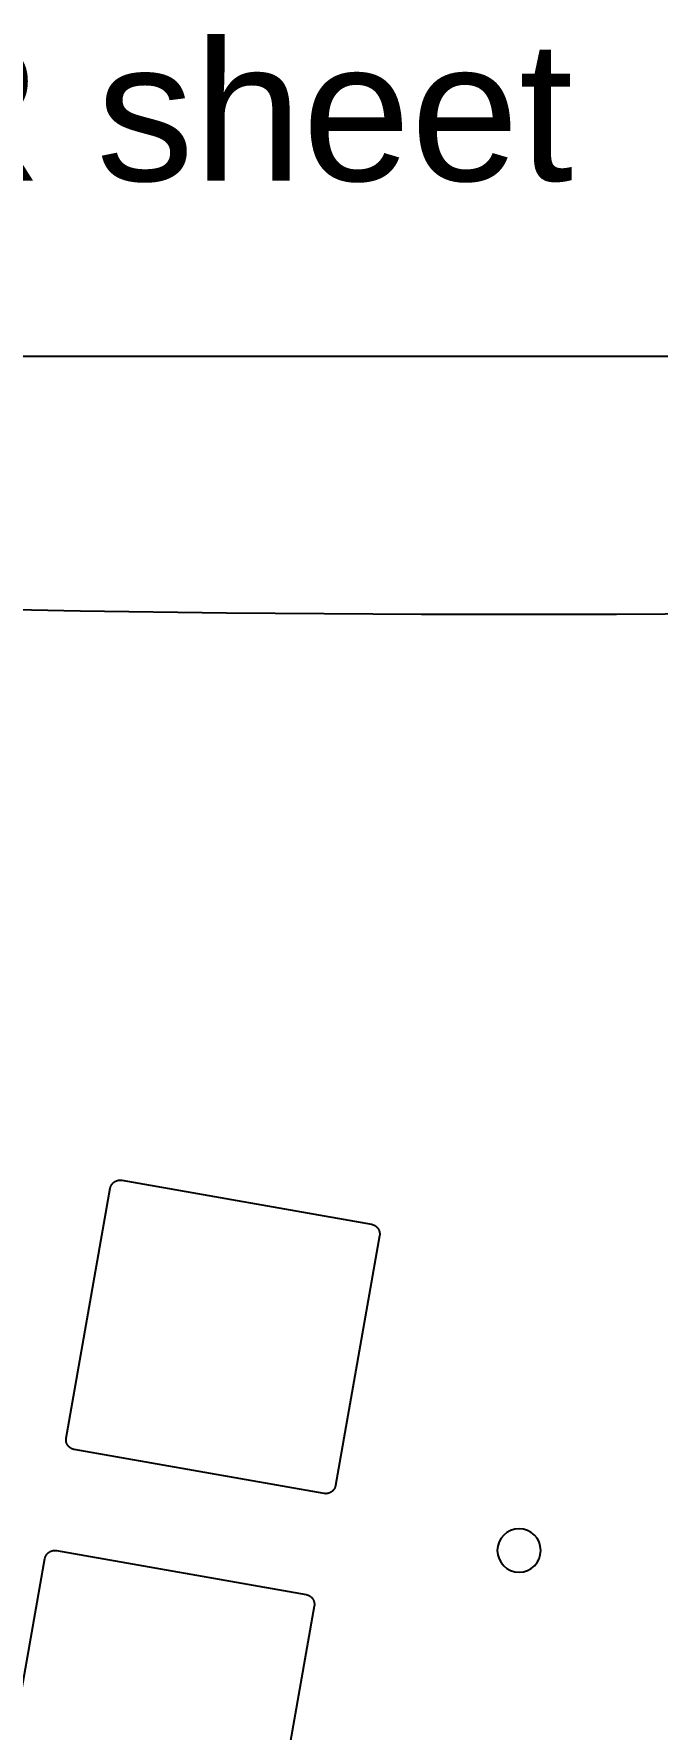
# Model space of a CAD drawing. Extents: x -763 to 762, y 34 to 355.
# Drawn here: x 279.7 to 311.3, y 269.2 to 355.1 of the extents above; entities that cross this region are included whole.
import ezdxf

# ---------------------------------------------------------------- set-up
doc = ezdxf.new("R2010")
doc.units = 0
doc.layers.add('2D_ACR_PLOT$CUT2', color=3, linetype='CONTINUOUS')
doc.layers.add('2D_ACR_PLOT$NOPRINT', color=7, linetype='CONTINUOUS')
doc.styles.add('ARIAL_REGULAR', font='txt')

msp = doc.modelspace()

# ---------------------------------------------------------------- linework, layer by layer
at = {"layer": '2D_ACR_PLOT$CUT2'}
for p, q in [((281.327, 283.922), (283.558, 296.577)), ((283.558, 296.577), (283.562, 296.593)), ((283.562, 296.593), (283.566, 296.61)), ((283.566, 296.61), (283.57, 296.626)), ((283.57, 296.626), (283.575, 296.643)), ((283.575, 296.643), (283.58, 296.659)), ((283.58, 296.659), (283.586, 296.675)), ((283.586, 296.675), (283.593, 296.691)), ((283.593, 296.691), (283.6, 296.706)), ((283.6, 296.706), (283.608, 296.721)), ((283.608, 296.721), (283.616, 296.736)), ((283.616, 296.736), (283.625, 296.751)), ((283.625, 296.751), (283.634, 296.766)), ((283.634, 296.766), (283.643, 296.78)), ((283.643, 296.78), (283.654, 296.793)), ((283.654, 296.793), (283.664, 296.807)), ((283.664, 296.807), (283.675, 296.82)), ((283.675, 296.82), (283.687, 296.832)), ((283.687, 296.832), (283.699, 296.845)), ((283.699, 296.845), (283.711, 296.856)), ((283.711, 296.856), (283.724, 296.868)), ((283.724, 296.868), (283.737, 296.879)), ((283.737, 296.879), (283.75, 296.889)), ((283.75, 296.889), (283.764, 296.899)), ((283.764, 296.899), (283.778, 296.909)), ((283.778, 296.909), (283.793, 296.918)), ((283.793, 296.918), (283.807, 296.926)), ((283.807, 296.926), (283.823, 296.935)), ((283.823, 296.935), (283.838, 296.942)), ((283.838, 296.942), (283.853, 296.949)), ((283.853, 296.949), (283.869, 296.956)), ((283.869, 296.956), (283.885, 296.961)), ((283.885, 296.961), (283.901, 296.967)), ((283.901, 296.967), (283.918, 296.972)), ((283.918, 296.972), (283.934, 296.976)), ((283.934, 296.976), (283.951, 296.98)), ((283.951, 296.98), (283.968, 296.983)), ((283.968, 296.983), (283.985, 296.985)), ((283.985, 296.985), (284.002, 296.987)), ((284.002, 296.987), (284.019, 296.989)), ((284.019, 296.989), (284.036, 296.989)), ((284.036, 296.989), (284.053, 296.99)), ((284.053, 296.99), (284.07, 296.989)), ((284.07, 296.989), (284.087, 296.988)), ((284.087, 296.988), (284.104, 296.987)), ((284.104, 296.987), (284.121, 296.985)), ((284.121, 296.985), (284.138, 296.982)), ((284.138, 296.982), (296.792, 294.751)), ((296.792, 294.751), (296.809, 294.747)), ((296.809, 294.747), (296.826, 294.744)), ((296.826, 294.744), (296.842, 294.739)), ((296.842, 294.739), (296.859, 294.734)), ((296.859, 294.734), (296.875, 294.729)), ((296.875, 294.729), (296.891, 294.723)), ((296.891, 294.723), (296.907, 294.716)), ((296.907, 294.716), (296.922, 294.709)), ((296.922, 294.709), (296.937, 294.701)), ((296.937, 294.701), (296.952, 294.693)), ((296.952, 294.693), (296.967, 294.685)), ((296.967, 294.685), (296.981, 294.675)), ((296.981, 294.675), (296.996, 294.666)), ((296.996, 294.666), (297.009, 294.656)), ((297.009, 294.656), (297.023, 294.645)), ((297.023, 294.645), (297.036, 294.634)), ((297.036, 294.634), (297.048, 294.622)), ((297.048, 294.622), (297.061, 294.611)), ((297.061, 294.611), (297.072, 294.598)), ((297.198, 294.171), (294.967, 281.517)), ((297.072, 294.598), (297.084, 294.585)), ((297.084, 294.585), (297.095, 294.572)), ((297.095, 294.572), (297.105, 294.559)), ((297.105, 294.559), (297.115, 294.545)), ((297.115, 294.545), (297.125, 294.531)), ((297.125, 294.531), (297.134, 294.516)), ((297.134, 294.516), (297.142, 294.502)), ((297.142, 294.502), (297.15, 294.487)), ((297.15, 294.487), (297.158, 294.471)), ((297.158, 294.471), (297.165, 294.456)), ((297.165, 294.456), (297.171, 294.44)), ((297.171, 294.44), (297.177, 294.424)), ((297.177, 294.424), (297.183, 294.408)), ((297.183, 294.408), (297.188, 294.391)), ((297.188, 294.391), (297.192, 294.375)), ((297.192, 294.375), (297.196, 294.358)), ((297.196, 294.358), (297.199, 294.341)), ((297.201, 294.188), (297.198, 294.171)), ((297.199, 294.341), (297.201, 294.325)), ((297.201, 294.325), (297.203, 294.308)), ((297.203, 294.205), (297.201, 294.188)), ((297.203, 294.308), (297.205, 294.291)), ((297.204, 294.222), (297.203, 294.205)), ((297.205, 294.239), (297.204, 294.222)), ((297.205, 294.291), (297.205, 294.273)), ((297.205, 294.273), (297.206, 294.256)), ((297.206, 294.256), (297.205, 294.239)), ((281.319, 283.837), (281.32, 283.854)), ((281.32, 283.82), (281.319, 283.837)), ((281.32, 283.854), (281.321, 283.871)), ((281.321, 283.803), (281.32, 283.82)), ((281.321, 283.871), (281.322, 283.888)), ((281.322, 283.786), (281.321, 283.803)), ((281.322, 283.888), (281.324, 283.905)), ((281.324, 283.769), (281.322, 283.786)), ((281.324, 283.905), (281.327, 283.922)), ((281.326, 283.752), (281.324, 283.769)), ((281.33, 283.735), (281.326, 283.752)), ((281.333, 283.718), (281.33, 283.735)), ((281.338, 283.702), (281.333, 283.718)), ((281.342, 283.685), (281.338, 283.702)), ((281.348, 283.669), (281.342, 283.685)), ((281.354, 283.653), (281.348, 283.669)), ((281.36, 283.637), (281.354, 283.653)), ((281.367, 283.622), (281.36, 283.637)), ((281.375, 283.607), (281.367, 283.622)), ((281.383, 283.592), (281.375, 283.607)), ((281.391, 283.577), (281.383, 283.592)), ((281.4, 283.562), (281.391, 283.577)), ((281.41, 283.548), (281.4, 283.562)), ((281.42, 283.534), (281.41, 283.548)), ((281.43, 283.521), (281.42, 283.534)), ((281.441, 283.508), (281.43, 283.521)), ((281.453, 283.495), (281.441, 283.508)), ((281.465, 283.483), (281.453, 283.495)), ((281.477, 283.471), (281.465, 283.483)), ((281.489, 283.459), (281.477, 283.471)), ((281.502, 283.448), (281.489, 283.459)), ((281.516, 283.438), (281.502, 283.448)), ((281.53, 283.428), (281.516, 283.438)), ((281.544, 283.418), (281.53, 283.428)), ((281.558, 283.409), (281.544, 283.418)), ((281.573, 283.4), (281.558, 283.409)), ((281.588, 283.392), (281.573, 283.4)), ((281.603, 283.384), (281.588, 283.392)), ((281.619, 283.377), (281.603, 283.384)), ((281.634, 283.37), (281.619, 283.377)), ((281.65, 283.364), (281.634, 283.37)), ((281.666, 283.359), (281.65, 283.364)), ((281.683, 283.354), (281.666, 283.359)), ((281.699, 283.35), (281.683, 283.354)), ((281.716, 283.346), (281.699, 283.35)), ((281.733, 283.343), (281.716, 283.346)), ((294.387, 281.111), (281.733, 283.343)), ((294.404, 281.108), (294.387, 281.111)), ((294.421, 281.106), (294.404, 281.108)), ((294.438, 281.105), (294.421, 281.106)), ((294.455, 281.104), (294.438, 281.105)), ((294.472, 281.104), (294.455, 281.104)), ((294.489, 281.104), (294.472, 281.104)), ((294.506, 281.105), (294.489, 281.104)), ((294.524, 281.106), (294.506, 281.105)), ((294.54, 281.108), (294.524, 281.106)), ((294.557, 281.11), (294.54, 281.108)), ((294.574, 281.114), (294.557, 281.11)), ((294.591, 281.117), (294.574, 281.114)), ((294.607, 281.122), (294.591, 281.117)), ((294.624, 281.126), (294.607, 281.122)), ((294.64, 281.132), (294.624, 281.126)), ((294.656, 281.138), (294.64, 281.132)), ((294.672, 281.144), (294.656, 281.138)), ((294.687, 281.151), (294.672, 281.144)), ((294.703, 281.159), (294.687, 281.151)), ((294.718, 281.167), (294.703, 281.159)), ((294.732, 281.175), (294.718, 281.167)), ((294.747, 281.184), (294.732, 281.175)), ((294.761, 281.194), (294.747, 281.184)), ((294.775, 281.204), (294.761, 281.194)), ((294.788, 281.214), (294.775, 281.204)), ((294.801, 281.225), (294.788, 281.214)), ((294.814, 281.237), (294.801, 281.225)), ((294.826, 281.249), (294.814, 281.237)), ((294.838, 281.261), (294.826, 281.249)), ((294.85, 281.274), (294.838, 281.261)), ((294.861, 281.287), (294.85, 281.274)), ((294.872, 281.3), (294.861, 281.287)), ((294.882, 281.314), (294.872, 281.3)), ((294.891, 281.328), (294.882, 281.314)), ((294.9, 281.342), (294.891, 281.328)), ((294.909, 281.357), (294.9, 281.342)), ((294.917, 281.372), (294.909, 281.357)), ((294.925, 281.387), (294.917, 281.372)), ((294.932, 281.403), (294.925, 281.387)), ((294.939, 281.418), (294.932, 281.403)), ((294.945, 281.434), (294.939, 281.418)), ((294.95, 281.45), (294.945, 281.434)), ((294.955, 281.467), (294.95, 281.45)), ((294.96, 281.483), (294.955, 281.467)), ((294.963, 281.5), (294.96, 281.483)), ((294.967, 281.517), (294.963, 281.5)), ((278.019, 265.161), (280.25, 277.816)), ((280.25, 277.816), (280.254, 277.833)), ((280.254, 277.833), (280.258, 277.849)), ((280.258, 277.849), (280.262, 277.866)), ((280.262, 277.866), (280.267, 277.882)), ((280.267, 277.882), (280.272, 277.898)), ((280.272, 277.898), (280.278, 277.914)), ((280.278, 277.914), (280.285, 277.93)), ((280.285, 277.93), (280.292, 277.946)), ((280.292, 277.946), (280.3, 277.961)), ((280.3, 277.961), (280.308, 277.976)), ((280.308, 277.976), (280.317, 277.991)), ((280.317, 277.991), (280.326, 278.005)), ((280.326, 278.005), (280.335, 278.019)), ((280.335, 278.019), (280.346, 278.033)), ((280.346, 278.033), (280.356, 278.046)), ((280.356, 278.046), (280.367, 278.059)), ((280.367, 278.059), (280.379, 278.072)), ((280.379, 278.072), (280.391, 278.084)), ((280.391, 278.084), (280.403, 278.096)), ((280.403, 278.096), (280.416, 278.107)), ((280.416, 278.107), (280.429, 278.118)), ((280.429, 278.118), (280.442, 278.129)), ((280.442, 278.129), (280.456, 278.139)), ((280.456, 278.139), (280.47, 278.148)), ((280.47, 278.148), (280.485, 278.157)), ((280.485, 278.157), (280.499, 278.166)), ((280.499, 278.166), (280.515, 278.174)), ((280.515, 278.174), (280.53, 278.181)), ((280.53, 278.181), (280.545, 278.188)), ((280.545, 278.188), (280.561, 278.195)), ((280.561, 278.195), (280.577, 278.201)), ((280.577, 278.201), (280.593, 278.206)), ((280.593, 278.206), (280.61, 278.211)), ((280.61, 278.211), (280.626, 278.215)), ((280.626, 278.215), (280.643, 278.219)), ((280.643, 278.219), (280.66, 278.222)), ((280.66, 278.222), (280.677, 278.225)), ((280.677, 278.225), (280.694, 278.227)), ((280.694, 278.227), (280.711, 278.228)), ((280.711, 278.228), (280.728, 278.229)), ((280.728, 278.229), (280.745, 278.229)), ((280.745, 278.229), (280.762, 278.229)), ((280.762, 278.229), (280.779, 278.228)), ((280.779, 278.228), (280.796, 278.226)), ((280.796, 278.226), (280.813, 278.224)), ((280.813, 278.224), (280.83, 278.222)), ((280.83, 278.222), (293.484, 275.99)), ((293.484, 275.99), (293.501, 275.987)), ((293.501, 275.987), (293.518, 275.983)), ((293.518, 275.983), (293.534, 275.979)), ((293.534, 275.979), (293.551, 275.974)), ((293.551, 275.974), (293.567, 275.968)), ((293.567, 275.968), (293.583, 275.962)), ((293.583, 275.962), (293.599, 275.956)), ((293.599, 275.956), (293.614, 275.948)), ((293.614, 275.948), (293.629, 275.941)), ((293.629, 275.941), (293.644, 275.933)), ((293.644, 275.933), (293.659, 275.924)), ((293.659, 275.924), (293.673, 275.915)), ((293.673, 275.915), (293.688, 275.905)), ((293.688, 275.905), (293.701, 275.895)), ((293.701, 275.895), (293.715, 275.884)), ((293.715, 275.884), (293.728, 275.873)), ((293.728, 275.873), (293.74, 275.862)), ((293.74, 275.862), (293.753, 275.85)), ((293.753, 275.85), (293.764, 275.838)), ((293.764, 275.838), (293.776, 275.825)), ((293.776, 275.825), (293.787, 275.812)), ((293.787, 275.812), (293.797, 275.798)), ((293.797, 275.798), (293.807, 275.785)), ((293.807, 275.785), (293.817, 275.77)), ((293.817, 275.77), (293.826, 275.756)), ((293.826, 275.756), (293.834, 275.741)), ((293.834, 275.741), (293.842, 275.726)), ((293.842, 275.726), (293.85, 275.711)), ((293.85, 275.711), (293.857, 275.695)), ((293.89, 275.411), (291.659, 262.756)), ((293.857, 275.695), (293.863, 275.679)), ((293.863, 275.679), (293.869, 275.663)), ((293.869, 275.663), (293.875, 275.647)), ((293.875, 275.647), (293.88, 275.631)), ((293.88, 275.631), (293.884, 275.614)), ((293.884, 275.614), (293.888, 275.598)), ((293.888, 275.598), (293.891, 275.581)), ((293.893, 275.428), (293.89, 275.411)), ((293.891, 275.581), (293.893, 275.564)), ((293.893, 275.564), (293.895, 275.547)), ((293.895, 275.445), (293.893, 275.428)), ((293.895, 275.547), (293.897, 275.53)), ((293.896, 275.462), (293.895, 275.445)), ((293.897, 275.479), (293.896, 275.462)), ((293.897, 275.53), (293.897, 275.513)), ((293.897, 275.513), (293.898, 275.496)), ((293.898, 275.496), (293.897, 275.479))]:
    msp.add_line(p, q, dxfattribs=at)
at = {"layer": '2D_ACR_PLOT$CUT2', "extrusion": (0, 0, -1)}
msp.add_circle((-304.262, 278.229), 1.1, dxfattribs=at)
msp.add_arc((-304.262, 1713.311), 1387.67, 266.736794, 273.263206, dxfattribs=at)
at = {"layer": '2D_ACR_PLOT$NOPRINT'}
msp.add_line((457.2, 338.723), (152.4, 338.723), dxfattribs=at)

# ---------------------------------------------------------------- texts
at = {"layer": '2D_ACR_PLOT$NOPRINT', "linetype": 'CONTINUOUS', "style": 'ARIAL_REGULAR'}
msp.add_text('(Layer 4) 1.6mm FR4 or ACR sheet', height=7.06746, dxfattribs=at).set_placement((151.199, 347.621))

doc.saveas('drawing.dxf')
